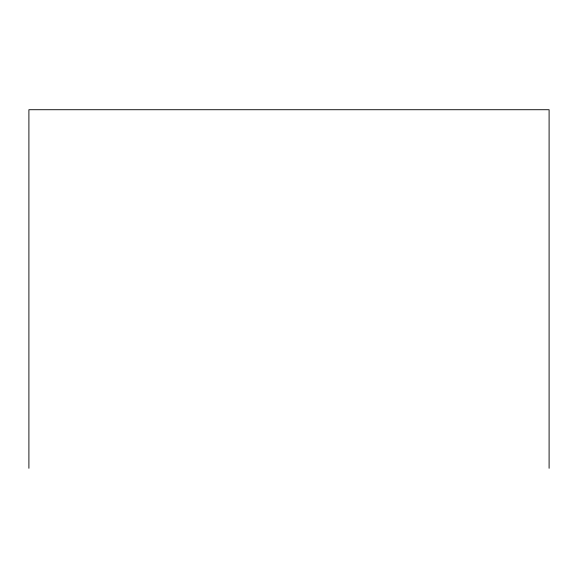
<?xml version="1.0" encoding="UTF-8"?>
<svg xmlns="http://www.w3.org/2000/svg" width="578" height="578" viewBox="0 0 578 578"><rect width="100%" height="100%" fill="white"/><g stroke="black" fill="none" stroke-linecap="round" stroke-linejoin="round"><path stroke-width="0.87" d="M549.1 468.281L549.1 109.719L28.9 109.719L28.9 468.281"/></g></svg>
